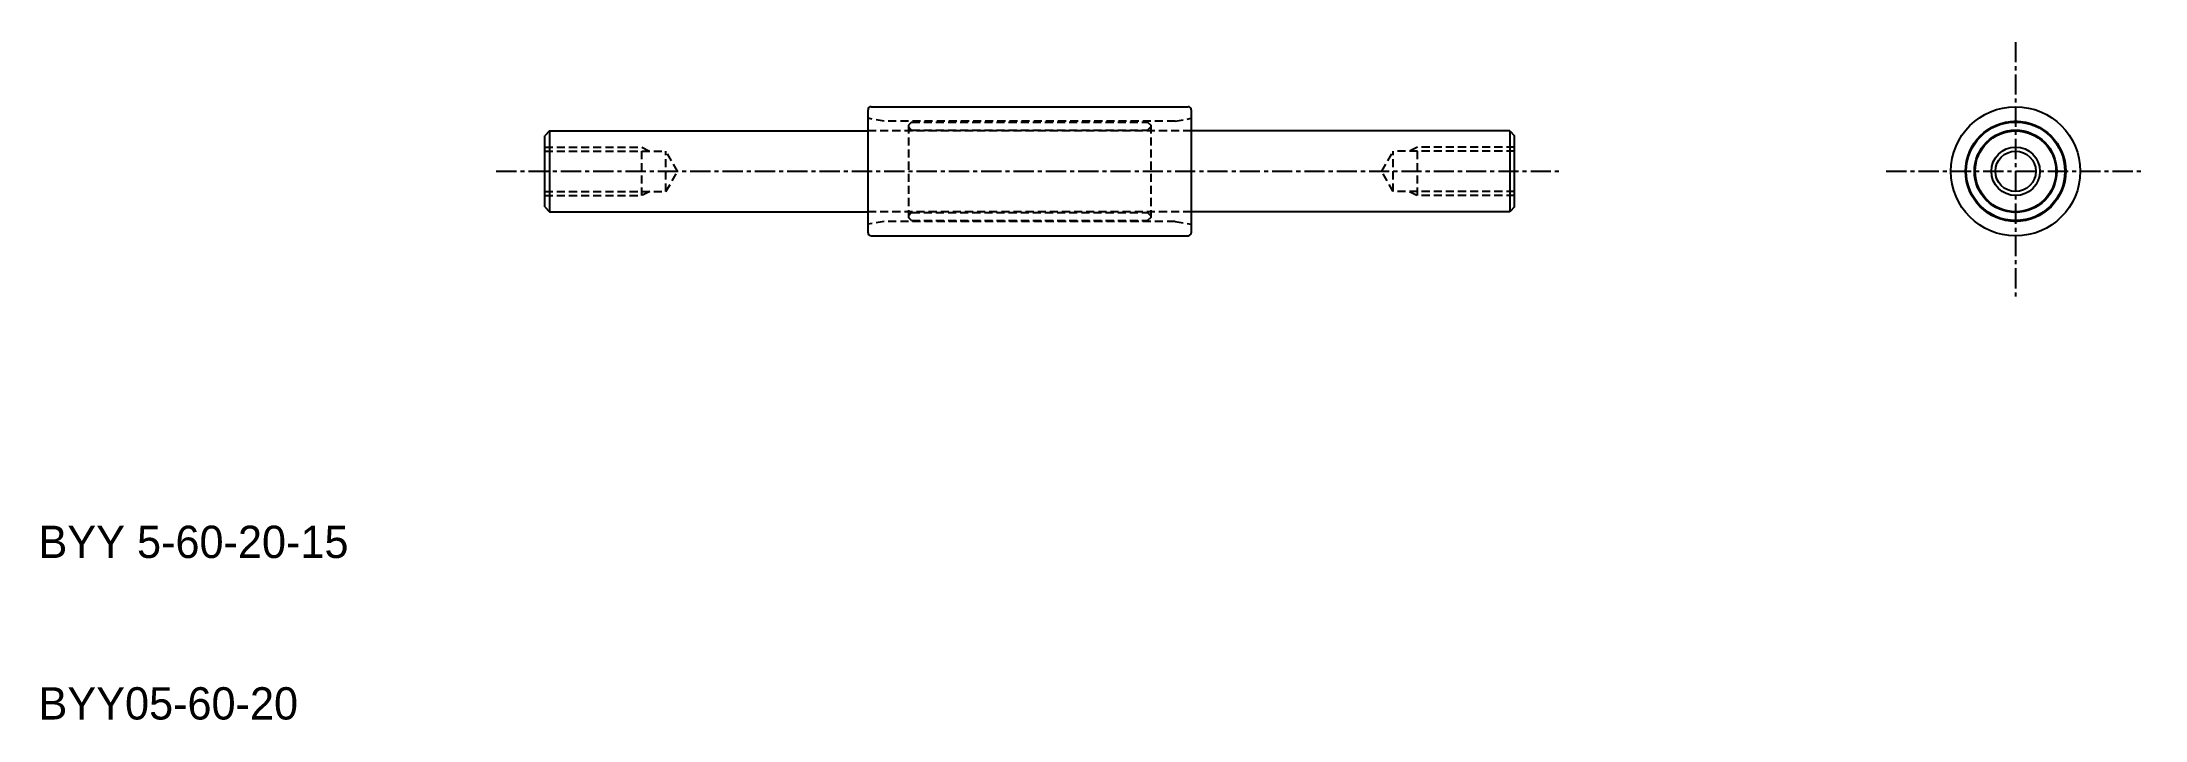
# Model space of a CAD drawing. Extents: x 0 to 130, y 153 to 195.
import ezdxf

# ---------------------------------------------------------------- set-up
doc = ezdxf.new("R2010")
doc.units = 0
doc.linetypes.add('CENTER', pattern=[2, 1.25, -0.25, 0.25, -0.25])
doc.linetypes.add('DASHED', pattern=[0.75, 0.5, -0.25])
doc.layers.get('0').update_dxf_attribs({"linetype": 'CONTINUOUS'})
doc.layers.add('CENTER', color=1, linetype='CENTER')

# ---------------------------------------------------------------- blocks, each defined once
blk = doc.blocks.new('A$C5093150F')
at = {"color": 3, "linetype": 'DASHED'}
for p, q in [((0, 1.5), (6, 1.5)), ((6, -1.5), (6, 1.5)), ((6, 1.5), (6.5, 1.25)), ((0, 1.25), (7.5, 1.25)), ((7.5, -1.25), (7.5, 1.25)), ((8.22, 0), (7.5, 1.25)), ((7.5, -1.25), (8.22, 0)), ((0, -1.25), (7.5, -1.25)), ((6.5, -1.25), (6, -1.5)), ((0, -1.5), (6, -1.5))]:
    blk.add_line(p, q, dxfattribs=at)
blk = doc.blocks.new('A$C1D794937')
at = {"color": 3, "linetype": 'DASHED'}
blk.add_blockref('A$C5093150F', (0, 0), dxfattribs=at)
blk = doc.blocks.new('A$C73587E4A')
at = {"color": 3, "linetype": 'DASHED'}
for p, q in [((-6, 1.5), (-6.5, 1.25)), ((0, 1.5), (-6, 1.5)), ((-6, -1.5), (-6, 1.5)), ((-8.22, 0), (-7.5, 1.25)), ((-7.5, -1.25), (-8.22, 0)), ((0, 1.25), (-7.5, 1.25)), ((-7.5, -1.25), (-7.5, 1.25)), ((0, -1.25), (-7.5, -1.25)), ((-6.5, -1.25), (-6, -1.5)), ((0, -1.5), (-6, -1.5))]:
    blk.add_line(p, q, dxfattribs=at)
blk = doc.blocks.new('A$C1A6C19F0')
at = {"color": 7, "linetype": 'CONTINUOUS'}
blk.add_blockref('A$C73587E4A', (0, 0), dxfattribs=at)

msp = doc.modelspace()

# ---------------------------------------------------------------- linework, layer by layer
at = {"color": 7, "linetype": 'CONTINUOUS'}
for p, q in [((50.95, 191.42), (70.55, 191.42)), ((50.75, 183.62), (50.75, 191.22)), ((70.75, 191.22), (70.75, 183.62)), ((31.05, 189.92), (30.75, 189.62)), ((30.75, 185.22), (30.75, 189.62)), ((31.05, 189.92), (31.05, 184.92)), ((31.05, 189.92), (50.75, 189.92)), ((90.45, 189.92), (70.75, 189.92)), ((90.45, 189.92), (90.75, 189.62)), ((90.45, 189.92), (90.45, 184.92)), ((90.75, 185.22), (90.75, 189.62)), ((30.75, 185.22), (31.05, 184.92)), ((31.05, 184.92), (50.75, 184.92)), ((90.45, 184.92), (70.75, 184.92)), ((90.75, 185.22), (90.45, 184.92)), ((50.95, 183.42), (70.55, 183.42))]:
    msp.add_line(p, q, dxfattribs=at)
at = {"color": 3, "linetype": 'DASHED'}
for p, q in [((51.75, 190.52), (50.75, 190.7)), ((69.75, 190.52), (51.75, 190.52)), ((53.45, 190.47), (53.25, 190.27)), ((53.25, 190.27), (53.25, 184.57)), ((53.45, 189.97), (53.25, 190.17)), ((53.45, 190.47), (68.05, 190.47)), ((53.45, 189.97), (68.05, 189.97)), ((68.05, 190.47), (68.25, 190.27)), ((68.05, 189.97), (68.25, 190.17)), ((68.25, 190.27), (68.25, 184.57)), ((69.75, 190.52), (70.75, 190.7)), ((70.75, 189.92), (50.75, 189.92)), ((70.75, 184.92), (50.75, 184.92)), ((53.45, 184.87), (53.25, 184.67)), ((53.45, 184.87), (68.05, 184.87)), ((68.05, 184.87), (68.25, 184.67)), ((51.75, 184.32), (50.75, 184.15)), ((69.75, 184.32), (51.75, 184.32)), ((53.45, 184.37), (53.25, 184.57)), ((53.45, 184.37), (68.05, 184.37)), ((68.25, 184.57), (68.05, 184.37)), ((69.75, 184.32), (70.75, 184.15))]:
    msp.add_line(p, q, dxfattribs=at)
at = {"color": 7, "linetype": 'CONTINUOUS'}
for radius in [4, 3.1, 3.05, 2.55, 2.5, 1.25]:
    msp.add_circle((121.75, 187.42), radius, dxfattribs=at)
at = {"color": 3, "linetype": 'CONTINUOUS'}
msp.add_circle((121.75, 187.42), 1.5, dxfattribs=at)
at = {"color": 7, "linetype": 'CONTINUOUS'}
for centre, radius, start, end in [((50.95, 191.22), 0.2, 90, 180), ((70.55, 191.22), 0.2, 0, 90), ((121.75, 190.22), 0.3, 54.7821, 125.2179), ((121.75, 190.22), 0.3, 238.1793, 301.8207), ((119.33, 188.82), 0.3, 114.7821, 185.2179), ((119.33, 188.82), 0.3, 298.1793, 1.8207), ((124.18, 188.82), 0.3, 178.1793, 241.8207), ((124.18, 188.82), 0.3, 354.7821, 65.2179), ((119.33, 186.02), 0.3, 174.7821, 245.2179), ((119.33, 186.02), 0.3, 358.1793, 61.8207), ((124.18, 186.02), 0.3, 118.1793, 181.8207), ((124.18, 186.02), 0.3, 294.7821, 5.2179), ((121.75, 184.62), 0.3, 58.1793, 121.8207), ((50.95, 183.62), 0.2, 180, 270), ((70.55, 183.62), 0.2, 270, 0), ((121.75, 184.62), 0.3, 234.7821, 305.2179)]:
    msp.add_arc(centre, radius, start, end, dxfattribs=at)
at = {"layer": 'CENTER', "color": 1, "linetype": 'CENTER'}
for p, q in [((121.75, 195.42), (121.75, 179.42)), ((27.75, 187.42), (93.75, 187.42)), ((113.75, 187.42), (129.75, 187.42))]:
    msp.add_line(p, q, dxfattribs=at)

# ---------------------------------------------------------------- block references
at = {"color": 7, "linetype": 'CONTINUOUS'}
for name, p in [('A$C1D794937', (30.75, 187.42)), ('A$C1A6C19F0', (90.75, 187.42))]:
    msp.add_blockref(name, p, dxfattribs=at)

# ---------------------------------------------------------------- texts
for s, p in [('BYY 5-60-20-15', (-0.57, 163.48)), ('BYY05-60-20', (-0.57, 153.48))]:
    msp.add_text(s, height=2, dxfattribs=at).set_placement(p)

doc.saveas('drawing.dxf')
